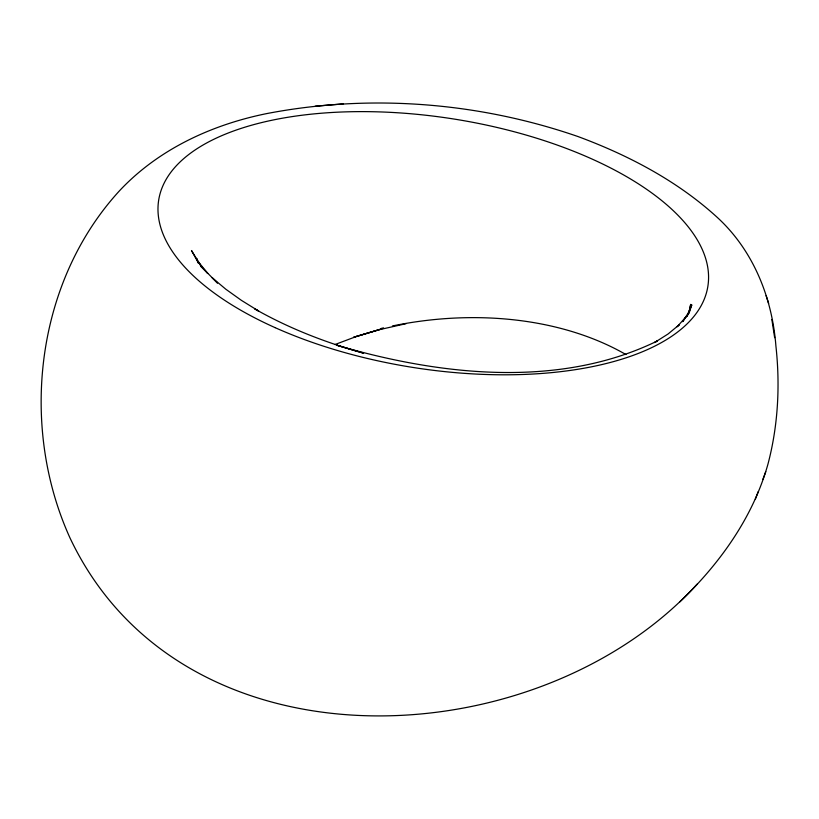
<?xml version="1.0" encoding="UTF-8"?>
<svg xmlns="http://www.w3.org/2000/svg" width="819" height="819" viewBox="0 0 819 819"><rect width="100%" height="100%" fill="white"/><g stroke="black" fill="none" stroke-linecap="round" stroke-linejoin="round"><path stroke-width="1.23" d="M688.974 312.786L690.704 304.381L688.81 312.93M679.78 601.924C719.532 563.984 752.978 517.526 767.966 464.086C778.132 425.634 780.241 385.309 775.89 345.853C772.194 297.645 753.234 250.256 717.096 217.24C677.149 180.794 628.398 155.221 577.968 136.538C478.705 102.211 370.147 93.683 266.922 113.554C211.752 124.662 158.272 149.314 119.441 190.847C35.289 282.565 19.206 426.259 70.076 538.114C182.637 775.675 537.448 758.834 697.153 584.121M689.055 313.012L691.809 304.842L687.028 316.38L689.629 310.79L682.657 321.693L686.271 316.574L677.118 326.761L679.483 324.539L668.079 333.978L654.524 342.567L657.217 341.032C558.497 389.148 438.8 375.174 336.763 345.229L363.595 353.184C325.808 342.629 288.953 328.368 254.811 308.937L258.753 311.097L241.421 300.368L225.849 289.24L212.213 277.784L217.516 283.087L200.686 266.124L207.811 273.495L198.515 262.019L201.556 266.994M755.323 499.242L758.22 491.625M762.919 479.228L765.785 471.693M334.92 344.553L356.275 336.537L381.982 328.798L353.685 337.244L379.596 329.617L406.05 323.689M343.233 103.87L315.151 106.204M200.696 265.602L191.503 250.542L198.413 262.96M198.515 262.848L196.57 258.405L198.249 263.001M766.113 295.669L768.662 303.419M771.856 319.461L774.651 337.694M381.337 328.388A277.948 188.831 -10.9 0 1 383.548 327.876M392.434 325.952A277.948 188.831 -10.9 0 1 625.982 354.576M275.123 327.651A277.948 125.88 8.9 0 0 707.442 288.667A277.948 125.88 8.9 0 0 317.209 113.585A277.948 125.88 8.9 0 0 275.123 327.651"/></g></svg>
